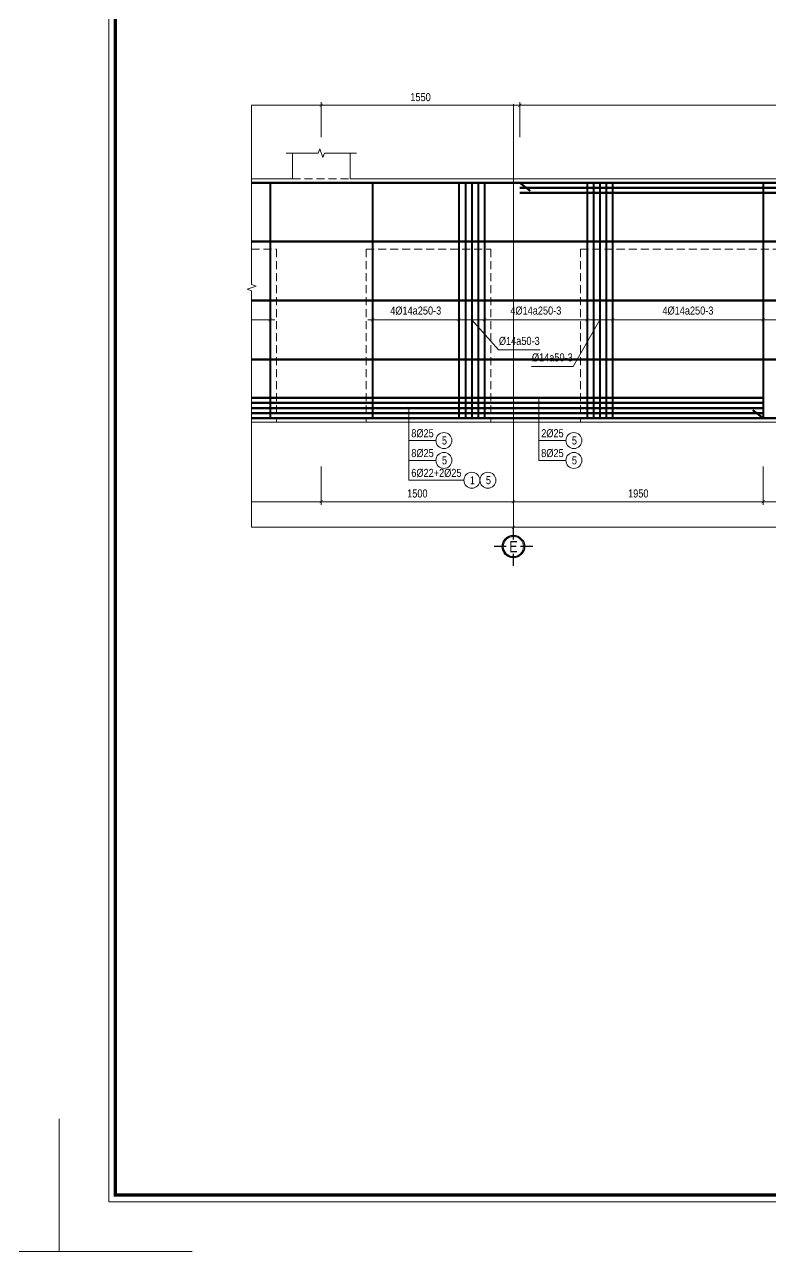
# Model space of a CAD drawing. Header units: millimetres. Extents: x 3014920 to 3563667, y -1638653 to -1356471.
# Drawn here: x 3083738 to 3089561, y -1601326 to -1591744 of the extents above; entities that cross this region are included whole.
import ezdxf
from ezdxf.enums import TextEntityAlignment as Align
from ezdxf.xclip import XClip

# ---------------------------------------------------------------- set-up
doc = ezdxf.new("R2010")
doc.units = ezdxf.units.MM
doc.header["$MEASUREMENT"] = 0
doc.header["$XCLIPFRAME"] = 0
doc.header["$PDMODE"] = 2
for name, pattern in [('6 TANG DIEN HINH 14-15$0$ACAD_ISO10W100', [18, 12, -3, 0, -3]), ('ACAD_ISO04W100', [30, 24, -3, 0, -3]), ('HIDDEN', [0.375, 0.25, -0.125])]:
    doc.linetypes.add(name, pattern=pattern)
doc.layers.get('0').update_dxf_attribs({"lineweight": 9})
doc.layers.get('Defpoints').update_dxf_attribs({"color": 10, "lineweight": 0})
for name, color, linetype, lineweight in [('2', 2, 'Continuous', 20), ('CDAI', 21, 'Continuous', 40), ('CTHEP', 50, 'Continuous', 50), ('DBAO', 90, 'Continuous', 13), ('DGIONG', 130, 'Continuous', 13), ('KTH', 154, 'Continuous', 9), ('Net khuat', 8, 'HIDDEN', 13), ('TEXT', 7, 'Continuous', 15), ('TRUC', 251, 'ACAD_ISO04W100', 9)]:
    doc.layers.add(name, color=color, linetype=linetype, lineweight=lineweight)
doc.layers.add('8', color=8, linetype='Continuous')
doc.styles.add('HELVECONDENSE', font='VHELVCN_0.TTF')
doc.styles.add('Star-HelCon', font='VHELVCN_0.TTF')
doc.styles.add('TTP-HelCon', font='VHELVCN_0.TTF')
doc.styles.add('VNI-HELVE-CONDENSE', font='VHELVCN_0.TTF')
doc.dimstyles.new('kc-25', dxfattribs={"dimtxt": 62.5, "dimasz": 20, "dimexe": 20, "dimexo": 50, "dimgap": 25, "dimtad": 3, "dimdec": 0, "dimzin": 0, "dimdsep": 46, "dimtxsty": 'VNI-HELVE-CONDENSE', "dimblk": 'DIM', "dimcen": 2.5, "dimclrd": 256, "dimclre": 154, "dimclrt": 7, "dimaunit": 1, "dimadec": 0, "dimazin": 0, "dimtfac": 1, "dimtdec": 0, "dimtix": 1, "dimtmove": 0, "dimatfit": 3, "dimldrblk": 'DOT', "dimfxl": 1, "dimtolj": 1, "dimtzin": 0, "dimarcsym": 0})
doc.dimstyles.new('TTP-25', dxfattribs={"dimscale": 25, "dimtxt": 2.5, "dimasz": 1, "dimexe": 1, "dimexo": 1, "dimgap": 0.09, "dimtad": 0, "dimdec": 4, "dimrnd": 1, "dimzin": 9, "dimdsep": 46, "dimtxsty": 'TTP-HelCon', "dimblk": 'ARCHTICK', "dimcen": 0.09, "dimdle": 1.5, "dimclrd": 256, "dimclre": 256, "dimclrt": 7, "dimadec": 0, "dimazin": 0, "dimtfac": 1, "dimtdec": 4, "dimtmove": 0, "dimatfit": 3, "dimldrblk": 'ARCHTICK', "dimfxl": 1, "dimtvp": 1, "dimtolj": 1, "dimtzin": 0, "dimarcsym": 0})

# ---------------------------------------------------------------- blocks, each defined once
blk = doc.blocks.new('2X-6')
at = {"layer": 'CTHEP'}
blk.add_line((62408.63368, 325.00001), (-295.8093, 325), dxfattribs=at)
for points in [[(-320.00014, 595.00141), (-320.00014, 795), (62463.59072, 795)], [(-320.00014, -145), (62469.99431, -144.99999), (62469.99431, -144.99999)]]:
    blk.add_lwpolyline(points, dxfattribs=at)
blk = doc.blocks.new('_ArchTick')
at = {"color": 0, "linetype": 'ByBlock', "const_width": 0.15}
blk.add_lwpolyline([(-0.5, -0.5), (0.5, 0.5)], dxfattribs=at)
blk = doc.blocks.new('*D2516')
at = {"layer": 'Defpoints', "color": 0, "transparency": 16777216}
for p in [(0, -124.5), (9500, -124.5), (0, -625.5)]:
    blk.add_point(p, dxfattribs=at)
at = {"layer": 'KTH', "lineweight": -2, "transparency": 16777216}
for p, q in [((0, -149.5), (0, -650.5)), ((9500, -149.5), (9500, -650.5)), ((9537.5, -625.5), (-37.5, -625.5))]:
    blk.add_line(p, q, dxfattribs=at)
at = {"layer": 'KTH', "lineweight": -2, "transparency": 16777216, "xscale": 25, "yscale": 25, "zscale": 25, "rotation": 180}
blk.add_blockref('_ArchTick', (0, -625.5), dxfattribs=at)
at = {"layer": 'KTH', "lineweight": -2, "transparency": 16777216, "xscale": 25, "yscale": 25, "zscale": 25}
blk.add_blockref('_ArchTick', (9500, -625.5), dxfattribs=at)
at = {"layer": 'KTH', "color": 7, "transparency": 16777216, "insert": (4750, -561.6), "char_height": 62.5, "attachment_point": 5, "style": 'TTP-HelCon'}
blk.add_mtext('\\A1;9500', dxfattribs=at)
blk = doc.blocks.new('dau truc')
blk.add_circle((0, 0), 180)
at = {"layer": '8'}
for p, q in [((0, 127), (0, 345)), ((-127, 0), (-345, 0)), ((0, -345), (0, -127)), ((345, 0), (127, 0))]:
    blk.add_line(p, q, dxfattribs=at)
blk.add_circle((0, 0), 200, dxfattribs=at)
at = {"layer": 'TEXT', "style": 'HELVECONDENSE'}
blk.add_attdef('A', text='', height=233, dxfattribs=at).set_placement((0, 0), align=Align.MIDDLE)
blk = doc.blocks.new('*D2509')
at = {"layer": 'Defpoints', "color": 0, "transparency": 16777216}
for p in [(6875, 1468.1), (7600, 1493.1), (6875, 995.9)]:
    blk.add_point(p, dxfattribs=at)
at = {"layer": 'KTH', "lineweight": -2, "transparency": 16777216}
for p, q in [((6875, 1443.1), (6875, 970.9)), ((7600, 1468.1), (7600, 970.9)), ((7637.5, 995.9), (6837.5, 995.9))]:
    blk.add_line(p, q, dxfattribs=at)
at = {"layer": 'KTH', "lineweight": -2, "transparency": 16777216, "xscale": 25, "yscale": 25, "zscale": 25, "rotation": 180}
blk.add_blockref('_ArchTick', (6875, 995.9), dxfattribs=at)
at = {"layer": 'KTH', "lineweight": -2, "transparency": 16777216, "xscale": 25, "yscale": 25, "zscale": 25}
blk.add_blockref('_ArchTick', (7600, 995.9), dxfattribs=at)
at = {"layer": 'KTH', "color": 7, "transparency": 16777216, "insert": (7194.8, 1065.9), "char_height": 62.5, "attachment_point": 5, "style": 'TTP-HelCon'}
blk.add_mtext('\\A1;4Þ14a250-3', dxfattribs=at)
blk = doc.blocks.new('*D2510')
at = {"layer": 'Defpoints', "color": 0, "transparency": 16777216}
for p in [(8000, 2670), (6500, 2395.9), (8000, 2395.9)]:
    blk.add_point(p, dxfattribs=at)
at = {"layer": 'KTH', "lineweight": -2, "transparency": 16777216}
for p, q in [((6500, 2420.9), (6500, 2695)), ((8000, 2420.9), (8000, 2695)), ((6462.5, 2670), (8037.5, 2670))]:
    blk.add_line(p, q, dxfattribs=at)
at = {"layer": 'KTH', "lineweight": -2, "transparency": 16777216, "xscale": 25, "yscale": 25, "zscale": 25, "rotation": 180}
blk.add_blockref('_ArchTick', (6500, 2670), dxfattribs=at)
at = {"layer": 'KTH', "lineweight": -2, "transparency": 16777216, "xscale": 25, "yscale": 25, "zscale": 25}
blk.add_blockref('_ArchTick', (8000, 2670), dxfattribs=at)
at = {"layer": 'KTH', "color": 7, "transparency": 16777216, "insert": (7250, 2733.8), "char_height": 62.5, "attachment_point": 5, "style": 'TTP-HelCon'}
blk.add_mtext('\\A1;1500', dxfattribs=at)
blk = doc.blocks.new('*D2486')
at = {"layer": 'Defpoints', "color": 0, "transparency": 16777216}
for p in [(11450, -124.5), (12325, -124.5), (12325, -425.5)]:
    blk.add_point(p, dxfattribs=at)
at = {"layer": 'KTH', "lineweight": -2, "transparency": 16777216}
for p, q in [((11450, -149.5), (11450, -450.5)), ((12325, -149.5), (12325, -450.5)), ((11412.5, -425.5), (12362.5, -425.5))]:
    blk.add_line(p, q, dxfattribs=at)
at = {"layer": 'KTH', "lineweight": -2, "transparency": 16777216, "xscale": 25, "yscale": 25, "zscale": 25, "rotation": 180}
blk.add_blockref('_ArchTick', (11450, -425.5), dxfattribs=at)
at = {"layer": 'KTH', "lineweight": -2, "transparency": 16777216, "xscale": 25, "yscale": 25, "zscale": 25}
blk.add_blockref('_ArchTick', (12325, -425.5), dxfattribs=at)
at = {"layer": 'KTH', "color": 7, "transparency": 16777216, "insert": (11887.5, -361.7), "char_height": 62.5, "attachment_point": 5, "style": 'TTP-HelCon'}
blk.add_mtext('\\A1;875', dxfattribs=at)
blk = doc.blocks.new('*D2490')
at = {"layer": 'Defpoints', "color": 0, "transparency": 16777216}
for p in [(9500, -124.5), (15900, -124.5), (15900, -625.5)]:
    blk.add_point(p, dxfattribs=at)
at = {"layer": 'KTH', "lineweight": -2, "transparency": 16777216}
for p, q in [((9500, -149.5), (9500, -650.5)), ((15900, -149.5), (15900, -650.5)), ((9462.5, -625.5), (15937.5, -625.5))]:
    blk.add_line(p, q, dxfattribs=at)
at = {"layer": 'KTH', "lineweight": -2, "transparency": 16777216, "xscale": 25, "yscale": 25, "zscale": 25, "rotation": 180}
blk.add_blockref('_ArchTick', (9500, -625.5), dxfattribs=at)
at = {"layer": 'KTH', "lineweight": -2, "transparency": 16777216, "xscale": 25, "yscale": 25, "zscale": 25}
blk.add_blockref('_ArchTick', (15900, -625.5), dxfattribs=at)
at = {"layer": 'KTH', "color": 7, "transparency": 16777216, "insert": (12700, -561.6), "char_height": 62.5, "attachment_point": 5, "style": 'TTP-HelCon'}
blk.add_mtext('\\A1;6400', dxfattribs=at)
blk = doc.blocks.new('*D2492')
at = {"layer": 'Defpoints', "color": 0, "transparency": 16777216}
for p in [(4600, -124.5), (8000, -124.5), (8000, -425.5)]:
    blk.add_point(p, dxfattribs=at)
at = {"layer": 'KTH', "lineweight": -2, "transparency": 16777216}
for p, q in [((4600, -149.5), (4600, -450.5)), ((8000, -149.5), (8000, -450.5)), ((4562.5, -425.5), (8037.5, -425.5))]:
    blk.add_line(p, q, dxfattribs=at)
at = {"layer": 'KTH', "lineweight": -2, "transparency": 16777216, "xscale": 25, "yscale": 25, "zscale": 25, "rotation": 180}
blk.add_blockref('_ArchTick', (4600, -425.5), dxfattribs=at)
at = {"layer": 'KTH', "lineweight": -2, "transparency": 16777216, "xscale": 25, "yscale": 25, "zscale": 25}
blk.add_blockref('_ArchTick', (8000, -425.5), dxfattribs=at)
at = {"layer": 'KTH', "color": 7, "transparency": 16777216, "insert": (6300, -361.7), "char_height": 62.5, "attachment_point": 5, "style": 'TTP-HelCon'}
blk.add_mtext('\\A1;3400', dxfattribs=at)
blk = doc.blocks.new('*D2493')
at = {"layer": 'Defpoints', "color": 0, "transparency": 16777216}
for p in [(9500, -124.5), (11450, -124.5), (11450, -425.5)]:
    blk.add_point(p, dxfattribs=at)
at = {"layer": 'KTH', "lineweight": -2, "transparency": 16777216}
for p, q in [((9500, -149.5), (9500, -450.5)), ((11450, -149.5), (11450, -450.5)), ((9462.5, -425.5), (11487.5, -425.5))]:
    blk.add_line(p, q, dxfattribs=at)
at = {"layer": 'KTH', "lineweight": -2, "transparency": 16777216, "xscale": 25, "yscale": 25, "zscale": 25, "rotation": 180}
blk.add_blockref('_ArchTick', (9500, -425.5), dxfattribs=at)
at = {"layer": 'KTH', "lineweight": -2, "transparency": 16777216, "xscale": 25, "yscale": 25, "zscale": 25}
blk.add_blockref('_ArchTick', (11450, -425.5), dxfattribs=at)
at = {"layer": 'KTH', "color": 7, "transparency": 16777216, "insert": (10475, -361.7), "char_height": 62.5, "attachment_point": 5, "style": 'TTP-HelCon'}
blk.add_mtext('\\A1;1950', dxfattribs=at)
blk = doc.blocks.new('*D2494')
at = {"layer": 'Defpoints', "color": 0, "transparency": 16777216}
for p in [(9075, 1493.1), (9275, 1493.1), (9275, 995.9)]:
    blk.add_point(p, dxfattribs=at)
at = {"layer": 'KTH', "lineweight": -2, "transparency": 16777216}
for p, q in [((9075, 1468.1), (9075, 970.9)), ((9275, 1468.1), (9275, 970.9)), ((9037.5, 995.9), (9312.5, 995.9)), ((9175, 995.9), (9383.6, 759.2)), ((9383.6, 759.2), (9708.4, 759.2))]:
    blk.add_line(p, q, dxfattribs=at)
at = {"layer": 'KTH', "lineweight": -2, "transparency": 16777216, "xscale": 25, "yscale": 25, "zscale": 25, "rotation": 180}
blk.add_blockref('_ArchTick', (9075, 995.9), dxfattribs=at)
at = {"layer": 'KTH', "lineweight": -2, "transparency": 16777216, "xscale": 25, "yscale": 25, "zscale": 25}
blk.add_blockref('_ArchTick', (9275, 995.9), dxfattribs=at)
at = {"layer": 'KTH', "color": 7, "transparency": 16777216, "insert": (9546, 829.1), "char_height": 62.5, "attachment_point": 5, "style": 'TTP-HelCon'}
blk.add_mtext('\\A1;Þ14a50-3', dxfattribs=at)
blk = doc.blocks.new('*D2495')
at = {"layer": 'Defpoints', "color": 0, "transparency": 16777216}
for p in [(10075, 1493.1), (10275, 1493.1), (10075, 995.9)]:
    blk.add_point(p, dxfattribs=at)
at = {"layer": 'KTH', "lineweight": -2, "transparency": 16777216}
for p, q in [((10075, 1468.1), (10075, 970.9)), ((10275, 1468.1), (10275, 970.9)), ((10175, 995.9), (9966.4, 630.2)), ((10312.5, 995.9), (10037.5, 995.9)), ((9966.4, 630.2), (9641.6, 630.2))]:
    blk.add_line(p, q, dxfattribs=at)
at = {"layer": 'KTH', "lineweight": -2, "transparency": 16777216, "xscale": 25, "yscale": 25, "zscale": 25, "rotation": 180}
blk.add_blockref('_ArchTick', (10075, 995.9), dxfattribs=at)
at = {"layer": 'KTH', "lineweight": -2, "transparency": 16777216, "xscale": 25, "yscale": 25, "zscale": 25}
blk.add_blockref('_ArchTick', (10275, 995.9), dxfattribs=at)
at = {"layer": 'KTH', "color": 7, "transparency": 16777216, "insert": (9804, 700.1), "char_height": 62.5, "attachment_point": 5, "style": 'TTP-HelCon'}
blk.add_mtext('\\A1;Þ14a50-3', dxfattribs=at)
blk = doc.blocks.new('*D2496')
at = {"layer": 'Defpoints', "color": 0, "transparency": 16777216}
for p in [(8400, 1493.1), (9075, 1493.1), (9075, 995.9)]:
    blk.add_point(p, dxfattribs=at)
at = {"layer": 'KTH', "lineweight": -2, "transparency": 16777216}
for p, q in [((8400, 1468.1), (8400, 970.9)), ((9075, 1468.1), (9075, 970.9)), ((8362.5, 995.9), (9112.5, 995.9))]:
    blk.add_line(p, q, dxfattribs=at)
at = {"layer": 'KTH', "lineweight": -2, "transparency": 16777216, "xscale": 25, "yscale": 25, "zscale": 25, "rotation": 180}
blk.add_blockref('_ArchTick', (8400, 995.9), dxfattribs=at)
at = {"layer": 'KTH', "lineweight": -2, "transparency": 16777216, "xscale": 25, "yscale": 25, "zscale": 25}
blk.add_blockref('_ArchTick', (9075, 995.9), dxfattribs=at)
at = {"layer": 'KTH', "color": 7, "transparency": 16777216, "insert": (8737.5, 1065.9), "char_height": 62.5, "attachment_point": 5, "style": 'TTP-HelCon'}
blk.add_mtext('\\A1;4Þ14a250-3', dxfattribs=at)
blk = doc.blocks.new('*D2497')
at = {"layer": 'Defpoints', "color": 0, "transparency": 16777216}
for p in [(9550, 2670), (8000, 2395.9), (9550, 2395.9)]:
    blk.add_point(p, dxfattribs=at)
at = {"layer": 'KTH', "lineweight": -2, "transparency": 16777216}
for p, q in [((8000, 2420.9), (8000, 2695)), ((9550, 2420.9), (9550, 2695)), ((7962.5, 2670), (9587.5, 2670))]:
    blk.add_line(p, q, dxfattribs=at)
at = {"layer": 'KTH', "lineweight": -2, "transparency": 16777216, "xscale": 25, "yscale": 25, "zscale": 25, "rotation": 180}
blk.add_blockref('_ArchTick', (8000, 2670), dxfattribs=at)
at = {"layer": 'KTH', "lineweight": -2, "transparency": 16777216, "xscale": 25, "yscale": 25, "zscale": 25}
blk.add_blockref('_ArchTick', (9550, 2670), dxfattribs=at)
at = {"layer": 'KTH', "color": 7, "transparency": 16777216, "insert": (8775, 2733.8), "char_height": 62.5, "attachment_point": 5, "style": 'TTP-HelCon'}
blk.add_mtext('\\A1;1550', dxfattribs=at)
blk = doc.blocks.new('*D2498')
at = {"layer": 'Defpoints', "color": 0, "transparency": 16777216}
for p in [(9550, 2670), (9550, 2395.9), (14225, 2395.9)]:
    blk.add_point(p, dxfattribs=at)
at = {"layer": 'KTH', "lineweight": -2, "transparency": 16777216}
for p, q in [((9550, 2420.9), (9550, 2695)), ((14225, 2420.9), (14225, 2695)), ((14262.5, 2670), (9512.5, 2670))]:
    blk.add_line(p, q, dxfattribs=at)
at = {"layer": 'KTH', "lineweight": -2, "transparency": 16777216, "xscale": 25, "yscale": 25, "zscale": 25, "rotation": 180}
blk.add_blockref('_ArchTick', (9550, 2670), dxfattribs=at)
at = {"layer": 'KTH', "lineweight": -2, "transparency": 16777216, "xscale": 25, "yscale": 25, "zscale": 25}
blk.add_blockref('_ArchTick', (14225, 2670), dxfattribs=at)
at = {"layer": 'KTH', "color": 7, "transparency": 16777216, "insert": (11887.5, 2733.8), "char_height": 62.5, "attachment_point": 5, "style": 'TTP-HelCon'}
blk.add_mtext('\\A1;4675', dxfattribs=at)
blk = doc.blocks.new('*D2500')
at = {"layer": 'Defpoints', "color": 0, "transparency": 16777216}
for p in [(10275, 1493.1), (11450, 1493.1), (10275, 995.9)]:
    blk.add_point(p, dxfattribs=at)
at = {"layer": 'KTH', "lineweight": -2, "transparency": 16777216}
for p, q in [((10275, 1468.1), (10275, 970.9)), ((11450, 1468.1), (11450, 970.9)), ((11487.5, 995.9), (10237.5, 995.9))]:
    blk.add_line(p, q, dxfattribs=at)
at = {"layer": 'KTH', "lineweight": -2, "transparency": 16777216, "xscale": 25, "yscale": 25, "zscale": 25, "rotation": 180}
blk.add_blockref('_ArchTick', (10275, 995.9), dxfattribs=at)
at = {"layer": 'KTH', "lineweight": -2, "transparency": 16777216, "xscale": 25, "yscale": 25, "zscale": 25}
blk.add_blockref('_ArchTick', (11450, 995.9), dxfattribs=at)
at = {"layer": 'KTH', "color": 7, "transparency": 16777216, "insert": (10862.5, 1065.9), "char_height": 62.5, "attachment_point": 5, "style": 'TTP-HelCon'}
blk.add_mtext('\\A1;4Þ14a250-3', dxfattribs=at)
blk = doc.blocks.new('*D2501')
at = {"layer": 'Defpoints', "color": 0, "transparency": 16777216}
for p in [(11450, 1493.1), (12325, 1493.1), (12325, 995.9)]:
    blk.add_point(p, dxfattribs=at)
at = {"layer": 'KTH', "lineweight": -2, "transparency": 16777216}
for p, q in [((11450, 1468.1), (11450, 970.9)), ((12325, 1468.1), (12325, 970.9)), ((11412.5, 995.9), (12362.5, 995.9))]:
    blk.add_line(p, q, dxfattribs=at)
at = {"layer": 'KTH', "lineweight": -2, "transparency": 16777216, "xscale": 25, "yscale": 25, "zscale": 25, "rotation": 180}
blk.add_blockref('_ArchTick', (11450, 995.9), dxfattribs=at)
at = {"layer": 'KTH', "lineweight": -2, "transparency": 16777216, "xscale": 25, "yscale": 25, "zscale": 25}
blk.add_blockref('_ArchTick', (12325, 995.9), dxfattribs=at)
at = {"layer": 'KTH', "color": 7, "transparency": 16777216, "insert": (11887.5, 1065.9), "char_height": 62.5, "attachment_point": 5, "style": 'TTP-HelCon'}
blk.add_mtext('\\A1;4Þ14a300-3', dxfattribs=at)
blk = doc.blocks.new('DIM')
h = blk.add_hatch(color=1)
h.paths.add_polyline_path([(0.49, 0.29, 1), (0.29, 0.49), (-0.19, 0), (0.19, 0)])
h.paths.add_polyline_path([(0.19, 0), (-0.19, 0), (-0.49, -0.29, 1), (-0.29, -0.49)])
at = {"color": 9}
for p, q in [((-0.19, 0), (-1.5, 0)), ((0.19, 0), (1.5, 0))]:
    blk.add_line(p, q, dxfattribs=at)
at = {"color": 1}
for p, q in [((-0.49, -0.29), (0.29, 0.49)), ((-0.29, -0.49), (0.49, 0.29)), ((-0.19, 0), (0.19, 0))]:
    blk.add_line(p, q, dxfattribs=at)
blk.add_arc((-0.39, -0.39), 0.138, 135, 315, dxfattribs=at)
blk = doc.blocks.new('*D2526')
at = {"layer": 'Defpoints', "color": 0, "transparency": 16777216}
for p in [(8000, -124.5), (9500, -124.5), (8000, -425.5)]:
    blk.add_point(p, dxfattribs=at)
at = {"layer": 'KTH', "lineweight": -2, "transparency": 16777216}
for p, q in [((8000, -149.5), (8000, -450.5)), ((9500, -149.5), (9500, -450.5)), ((9537.5, -425.5), (7962.5, -425.5))]:
    blk.add_line(p, q, dxfattribs=at)
at = {"layer": 'KTH', "lineweight": -2, "transparency": 16777216, "xscale": 25, "yscale": 25, "zscale": 25, "rotation": 180}
blk.add_blockref('_ArchTick', (8000, -425.5), dxfattribs=at)
at = {"layer": 'KTH', "lineweight": -2, "transparency": 16777216, "xscale": 25, "yscale": 25, "zscale": 25}
blk.add_blockref('_ArchTick', (9500, -425.5), dxfattribs=at)
at = {"layer": 'KTH', "color": 7, "transparency": 16777216, "insert": (8750, -361.7), "char_height": 62.5, "attachment_point": 5, "style": 'TTP-HelCon'}
blk.add_mtext('\\A1;1500', dxfattribs=at)
blk = doc.blocks.new('*D2527')
at = {"layer": 'Defpoints', "color": 0, "transparency": 16777216}
for p in [(9275, 1493.1), (10075, 1493.1), (10075, 995.9)]:
    blk.add_point(p, dxfattribs=at)
at = {"layer": 'KTH', "lineweight": -2, "transparency": 16777216}
for p, q in [((9275, 1468.1), (9275, 970.9)), ((10075, 1468.1), (10075, 970.9)), ((9237.5, 995.9), (10112.5, 995.9))]:
    blk.add_line(p, q, dxfattribs=at)
at = {"layer": 'KTH', "lineweight": -2, "transparency": 16777216, "xscale": 25, "yscale": 25, "zscale": 25, "rotation": 180}
blk.add_blockref('_ArchTick', (9275, 995.9), dxfattribs=at)
at = {"layer": 'KTH', "lineweight": -2, "transparency": 16777216, "xscale": 25, "yscale": 25, "zscale": 25}
blk.add_blockref('_ArchTick', (10075, 995.9), dxfattribs=at)
at = {"layer": 'KTH', "color": 7, "transparency": 16777216, "insert": (9675, 1065.9), "char_height": 62.5, "attachment_point": 5, "style": 'TTP-HelCon'}
blk.add_mtext('\\A1;4Þ14a250-3', dxfattribs=at)
blk = doc.blocks.new('CHG_XX_Khung ten')
blk.add_lwpolyline([(15, 579), (826, 579), (826, 15), (15, 15)], close=True)
at = {"color": 4, "linetype": 'Continuous', "const_width": 1}
blk.add_lwpolyline([(17, 577), (824, 577), (824, 17), (17, 17)], close=True, dxfattribs=at)
at = {"layer": 'Defpoints', "color": 1, "ltscale": 2}
for points in [[(40.06, 0), (0, 0), (0, 40)], [(800.94, 0), (841, 0), (841, 40)]]:
    blk.add_lwpolyline(points, dxfattribs=at)
blk = doc.blocks.new('2X-5')
at = {"layer": 'CDAI'}
for points in [[(7600.00001, 2065.94563), (7600.00001, 225.94563)], [(8400.00001, 2065.94563), (8400.00001, 225.94563)], [(9075.00001, 2065.94563), (9075.00001, 225.94563)], [(9125.00001, 2065.94563), (9125.00001, 225.94563)], [(9175.00001, 2065.94563), (9175.00001, 225.94563)], [(9225.00001, 2065.94563), (9225.00001, 225.94563)], [(9275.00001, 2065.94563), (9275.00001, 225.94563)], [(10075.00001, 2065.94563), (10075.00001, 225.94563)], [(10125.00001, 2065.94563), (10125.00001, 225.94563)], [(10175.00001, 2065.94563), (10175.00001, 225.94563)], [(10225.00001, 2065.94563), (10225.00001, 225.94563)], [(10275.00001, 2065.94563), (10275.00001, 225.94563)], [(11450.00001, 2065.94563), (11450.00001, 225.94563)]]:
    blk.add_lwpolyline(points, dxfattribs=at)
at = {"layer": 'CTHEP'}
for p, q in [((9631.4259, 2001.42013), (9550.00001, 2065.94563)), ((23166.24997, 1605.94564), (-6549.3098, 1605.94563)), ((23166.59054, 1145.94564), (-6551.10276, 1145.94563)), ((23166.59054, 685.94564), (-6551.10276, 685.94563)), ((11368.57411, 290.47113), (11450.00001, 225.94563))]:
    blk.add_line(p, q, dxfattribs=at)
for points in [[(-6618.1943, 2065.94563), (23263.03284, 2065.94563)], [(9550.00001, 2025.94563), (14225.00001, 2025.94563)], [(9550.00001, 1985.94563), (14225.00001, 1985.94563)], [(-6625.45988, 225.94563), (23270, 225.94564), (23270, 925.94564)], [(4600.00001, 385.94563), (11450.00001, 385.94563)], [(4600.00001, 345.94563), (11450.00001, 345.94563)], [(4600.00001, 305.94563), (11450.00001, 305.94563)], [(4600.00001, 265.94563), (11450.00001, 265.94563)]]:
    blk.add_lwpolyline(points, dxfattribs=at)
at = {"layer": 'DBAO', "linetype": 'Continuous'}
for p, q in [((7775.0075, 2295.94563), (7775.0075, 2095.94563)), ((8225, 2295.94563), (8225, 2095.94563)), ((8225, 2095.94563), (15550.0075, 2095.94563))]:
    blk.add_line(p, q, dxfattribs=at)
at = {"layer": 'DBAO', "linetype": 'Continuous', "flags": 128}
for points in [[(-6499.9997, 2095.94563), (-6650.00163, 2095.94563), (-6650.00163, 195.94563), (23300, 195.94563), (23300, 2095.94563)], [(7775.0075, 2095.94563), (450, 2095.94563)]]:
    blk.add_lwpolyline(points, dxfattribs=at)
at = {"layer": 'DGIONG', "linetype": 'Continuous', "flags": 128}
blk.add_lwpolyline([(8275, 2295.94563), (8024.99625, 2295.94563), (8012.49625, 2261.60216), (7987.49625, 2330.2891), (7974.99625, 2295.94563), (7724.9925, 2295.94563)], dxfattribs=at)
at = {"layer": 'DGIONG'}
for centre in [(8957.74155, 52.0143), (9972.03105, 52.0143), (8957.74142, -102.96671), (9972.03092, -102.96671), (9175.63092, -257.94771), (9300.63092, -257.94771)]:
    blk.add_circle(centre, 62.5, dxfattribs=at)
at = {"layer": 'Net khuat', "ltscale": 250}
for p, q in [((7775.0075, 2095.94563), (8225, 2095.94563)), ((8224.9925, 2095.94563), (8225, 2095.94563)), ((6625.00001, 1545.94563), (7650.00001, 1545.94563)), ((7650.00001, 1545.94563), (7650.00001, 195.94563)), ((8350.00001, 1545.94563), (9325.00001, 1545.94563)), ((8350.00001, 1545.94563), (8350.00001, 195.94563)), ((9325.00001, 1545.94563), (9325.00001, 195.94563)), ((10025.00001, 1545.94563), (15425.00001, 1545.94563)), ((10025.00001, 1545.94563), (10025.00001, 195.94563))]:
    blk.add_line(p, q, dxfattribs=at)
at = {"layer": 'TRUC', "linetype": '6 TANG DIEN HINH 14-15$0$ACAD_ISO10W100', "ltscale": 1250}
blk.add_lwpolyline([(9500, 2677.74879), (9500, -625.47787)], dxfattribs=at)
at = {"layer": '2', "ltscale": 300}
ref = blk.add_blockref('dau truc', (9500, -776.34241), dxfattribs=dict(at, xscale=0.4367131295148283, yscale=0.4367131295148283, zscale=0.4367131295148283))
ref.add_attrib('A', 'E', dxfattribs={"layer": 'TEXT', "height": 87.5, "style": 'HELVECONDENSE'}).set_placement((9500, -776.34241), align=Align.MIDDLE)
at = {"layer": 'TEXT', "style": 'TTP-HelCon'}
for s, p in [('8Þ25', (8702.82318, 77.86724, 0)), ('2Þ25', (9717.11268, 77.86724, 0)), ('8Þ25', (8702.82304, -77.11376, 0)), ('8Þ25', (9717.11254, -77.11376, 0)), ('6Þ22+2Þ25', (8702.82304, -232.09476, 0))]:
    blk.add_text(s, height=62.5, dxfattribs=at).set_placement(p)
at = {"layer": 'TEXT', "style": 'Star-HelCon'}
for s, p in [('5', (8961.90822, 52.0143)), ('5', (9976.19772, 52.0143)), ('5', (8961.90809, -102.96671)), ('5', (9976.19759, -102.96671)), ('1', (9179.79759, -257.94771)), ('5', (9304.79759, -257.94771))]:
    blk.add_text(s, height=62.5, dxfattribs=at).set_placement(p, align=Align.MIDDLE)
at = {"layer": 'KTH'}
for base, p1, p2, picture, middle in [((8000.00375, 2669.95024), (6500.00001, 2395.94563), (8000.00375, 2395.94563), '*D2510', (7250.00188, 2733.78357)), ((9550.00001, 2669.95024), (8000.00375, 2395.94563), (9550.00001, 2395.94563), '*D2497', (8775.00188, 2733.78357)), ((8000.0037506511, -425.5221305962), (9500, -124.4778694096), (8000.0037506511, -124.4778694054), '*D2526', (8750.0018753256, -361.6887972629)), ((15899.99489, -625.47787), (9500, -124.47787), (15899.99489, -124.47787), '*D2490', (12699.99744, -561.64454))]:
    dim = blk.add_linear_dim(base=base, p1=p1, p2=p2, angle=180, dimstyle='TTP-25', override={"dimtmove": 1}, dxfattribs=at)
    dim.commit()
    dim.dimension.update_dxf_attribs({"geometry": picture, "text_midpoint": middle})
for base, p1, p2, picture, middle in [((9550.00001, 2669.95024), (14225.00001, 2395.94563), (9550.00001, 2395.94563), '*D2498', (11887.50001, 2733.78357)), ((0, -625.47787), (9500, -124.47787), (0, -124.47787), '*D2516', (4750, -561.64454)), ((8000.00375, -425.52213), (4600.00001, -124.47787), (8000.00375, -124.47787), '*D2492', (6300.00188, -361.6888)), ((11450.00001, -425.52213), (9500, -124.47787), (11450.00001, -124.47787), '*D2493', (10475, -361.6888)), ((12325.00001, -425.52213), (11450.00001, -124.47787), (12325.00001, -124.47787), '*D2486', (11887.50001, -361.6888))]:
    dim = blk.add_linear_dim(base=base, p1=p1, p2=p2, dimstyle='TTP-25', override={"dimtmove": 1}, dxfattribs=at)
    dim.commit()
    dim.dimension.update_dxf_attribs({"geometry": picture, "text_midpoint": middle})
for base, p1, p2, text, picture, middle in [((6875.00001, 995.94563), (7600.00001, 1493.0823), (6875.00001, 1468.0823), '4Þ14a250-3', '*D2509', (7194.79926, 995.94563)), ((10075.00001, 995.94563), (10275.00001, 1493.0823), (10075.00001, 1493.0823), 'Þ14a50-3', '*D2495', (9964.16312, 630.21863))]:
    dim = blk.add_linear_dim(base=base, p1=p1, p2=p2, angle=180, text=text, dimstyle='TTP-25', override={"dimtmove": 1}, dxfattribs=at)
    dim.commit()
    dim.dimension.update_dxf_attribs({"geometry": picture, "text_midpoint": middle, "dimtype": 160})
for base, p1, p2, text, picture, middle in [((9075.00001, 995.94563), (8400.00001, 1493.0823), (9075.00001, 1493.0823), '4Þ14a250-3', '*D2496', (8737.50001, 1065.8623)), ((10075.00001, 995.94563), (9275.00001, 1493.0823), (10075.00001, 1493.0823), '4Þ14a250-3', '*D2527', (9675.00001, 1065.8623)), ((12325.00001, 995.94563), (11450.00001, 1493.0823), (12325.00001, 1493.0823), '4Þ14a300-3', '*D2501', (11887.50001, 1065.8623))]:
    dim = blk.add_linear_dim(base=base, p1=p1, p2=p2, text=text, dimstyle='TTP-25', override={"dimtmove": 1}, dxfattribs=at)
    dim.commit()
    dim.dimension.update_dxf_attribs({"geometry": picture, "text_midpoint": middle})
dim = blk.add_linear_dim(base=(9275.00001, 995.94563), p1=(9075.00001, 1493.0823), p2=(9275.00001, 1493.0823), text='Þ14a50-3', dimstyle='TTP-25', override={"dimtmove": 1}, dxfattribs=at)
dim.commit()
dim.dimension.update_dxf_attribs({"geometry": '*D2494', "text_midpoint": (9385.83689, 759.20313), "dimtype": 160})
dim = blk.add_linear_dim(base=(10275.00001, 995.94563), p1=(11450.00001, 1493.0823), p2=(10275.00001, 1493.0823), angle=180, text='4Þ14a250-3', dimstyle='TTP-25', override={"dimtmove": 1}, dxfattribs=at)
dim.commit()
dim.dimension.update_dxf_attribs({"geometry": '*D2500', "text_midpoint": (10862.50001, 1065.8623)})
at = {"layer": 'DGIONG'}
for points in [[(9698.60091, 385.94563), (9698.60064, 52.0143), (9909.53105, 52.0143)], [(8684.31141, 305.94563), (8684.31114, 52.0143), (8895.24155, 52.0143)], [(9698.60087, 345.94563), (9698.60051, -102.96671), (9909.53092, -102.96671)], [(8684.31137, 265.94563), (8684.31101, -102.96671), (8895.24142, -102.96671)], [(8684.31133, 225.94563), (8684.31101, -257.94771), (9113.13092, -257.94771)]]:
    blk.add_leader(points, dimstyle='kc-25', override={"dimtad": 0, "dimldrblk": 'ArchTick', "dimfxl": 100, "dimarcsym": 1}, dxfattribs=at)

msp = doc.modelspace()

# ---------------------------------------------------------------- linework, layer by layer
at = {"layer": 'DGIONG', "linetype": 'Continuous', "elevation": 0, "flags": 128}
msp.add_lwpolyline([(3085510.69575, -1595670.59663), (3085510.69597, -1593824.17313), (3085476.3525, -1593811.67313), (3085545.03944, -1593786.67313), (3085510.69597, -1593774.17313), (3085510.69575, -1592375.16852)], dxfattribs=at)

# ---------------------------------------------------------------- block references
at = {"color": 5, "xscale": 25.92478421704392, "yscale": 25.92478421704392, "zscale": 25.92478421704392}
msp.add_blockref('CHG_XX_Khung ten', (3062204.1144, -1601326.46106), dxfattribs=at)
at = {"layer": 'DBAO'}
ref = msp.add_blockref('2X-5', (3078054.40712, -1595045.11876), dxfattribs=at)
XClip(ref).set_block_clipping_path([(7456.2885597409, -2103.2964804368), (23307.120586521, 3113.445298352)])
ref = msp.add_blockref('2X-6', (3074314.82334, -1594324.75409), dxfattribs=at)
XClip(ref).set_block_clipping_path([(32066.1207128667, -1516.4499482337), (49237.6601369379, 2289.1510342029)])
ref = msp.add_blockref('2X-6', (3058646.11534, -1597433.7557), dxfattribs=at)
XClip(ref).set_block_clipping_path([(47785.81711381, -1679.7416241438), (63090.6771627329, 2032.9573523358)])

# ---------------------------------------------------------------- next in the draw order: block references
at = {"color": 5, "xscale": 25.92478421704392, "yscale": 25.92478421704392, "zscale": 25.92478421704392}
msp.add_blockref('CHG_XX_Khung ten', (3084006.85793, -1601326.46106), dxfattribs=at)

doc.saveas('drawing.dxf')
